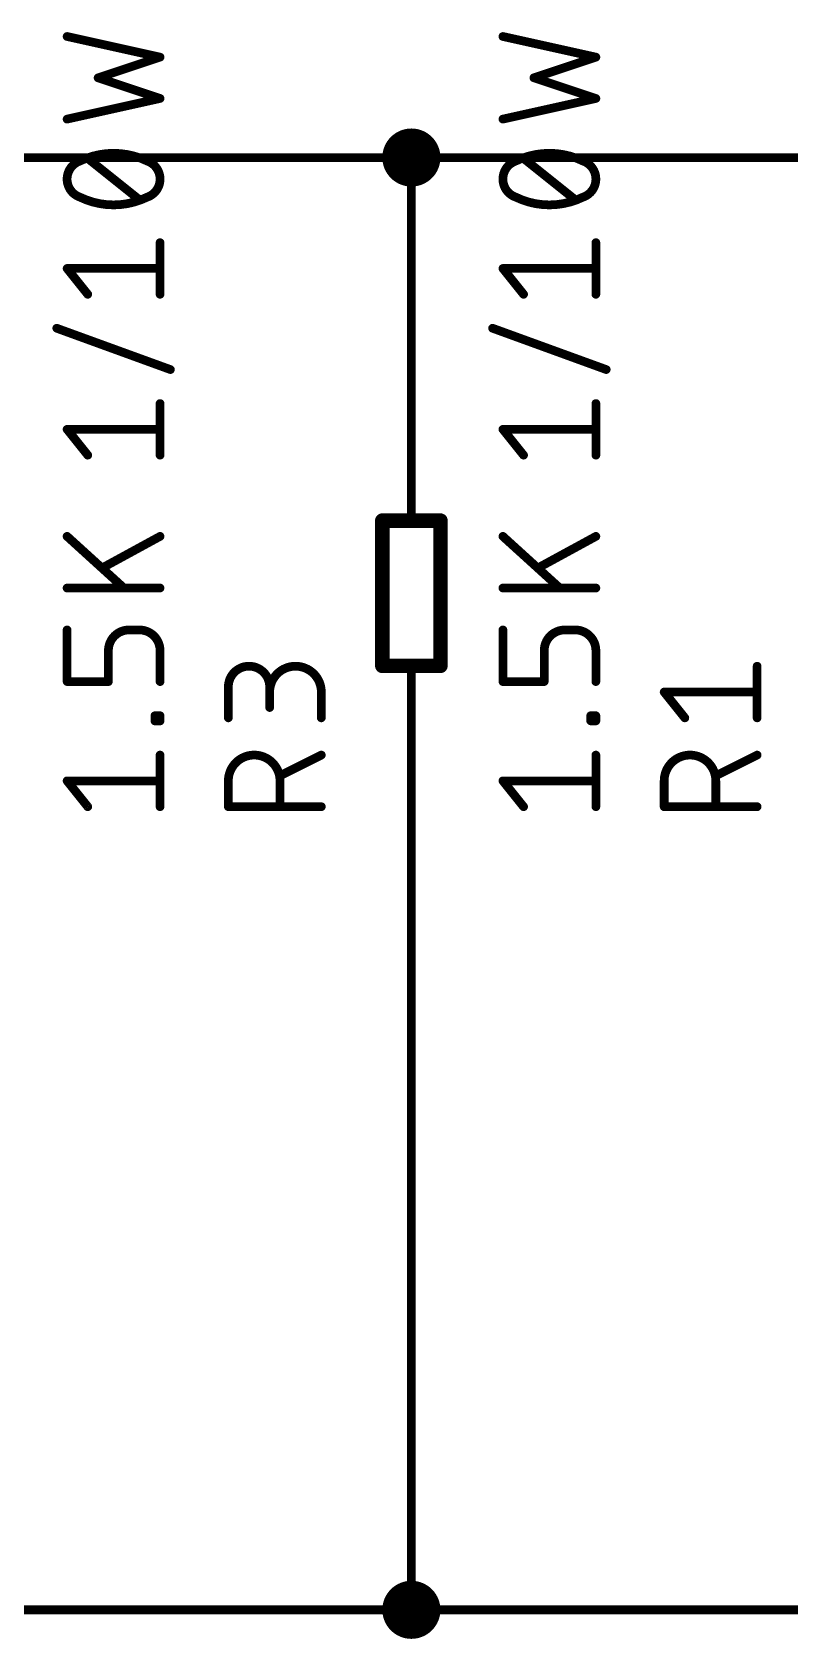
# Model space of a CAD drawing. Extents: x -114 to 51, y -5 to 50.
# Drawn here: x -21.87 to -8.62, y 22.35 to 50.45 of the extents above; entities that cross this region are included whole.
import ezdxf

# ---------------------------------------------------------------- set-up
doc = ezdxf.new("R2010")
doc.units = 0
for name, color, linetype in [('91', 122, 'CONTINUOUS'), ('94', 12, 'CONTINUOUS'), ('95', 251, 'CONTINUOUS'), ('96', 251, 'CONTINUOUS')]:
    doc.layers.add(name, color=color, linetype=linetype)

msp = doc.modelspace()

# ---------------------------------------------------------------- linework, layer by layer
at = {"layer": '91'}
for points, const_width in [([(-15.24, 48.006, 1), (-15.24, 48.514, 1), (-15.24, 48.006)], 0.508), ([(-15.24, 48.2981, 1), (-15.24, 48.2219)], 0.0762), ([(-15.2019, 48.26, 1), (-15.2781, 48.26)], 0.0762), ([(-15.24, 48.2219, 1), (-15.24, 48.2981)], 0.0762), ([(-15.2781, 44.45, 1), (-15.2019, 44.45)], 0.0762), ([(-15.2019, 36.83, 1), (-15.2781, 36.83)], 0.0762), ([(-15.24, 22.606, 1), (-15.24, 23.114, 1), (-15.24, 22.606)], 0.508), ([(-15.24, 22.8981, 1), (-15.24, 22.8219)], 0.0762), ([(-15.2781, 22.86, 1), (-15.2019, 22.86)], 0.0762), ([(-15.24, 22.8219, 1), (-15.24, 22.8981)], 0.0762)]:
    msp.add_lwpolyline(points, format="xyb", dxfattribs=dict(at, const_width=const_width))
at = {"layer": '91', "const_width": 0.1524}
for points in [[(-22.86, 48.26), (-15.24, 48.26)], [(-15.24, 48.26), (-7.62, 48.26)], [(-15.24, 44.45), (-15.24, 48.26)], [(-15.24, 36.83), (-15.24, 22.86)], [(-15.24, 22.86), (-27.94, 22.86)], [(-2.54, 22.86), (-15.24, 22.86)]]:
    msp.add_lwpolyline(points, dxfattribs=at)
at = {"layer": '94'}
for points, const_width in [([(-15.24, 44.45), (-15.24, 41.91)], 0.1524), ([(-15.748, 39.37), (-15.748, 41.91)], 0.254), ([(-15.748, 41.91), (-14.732, 41.91)], 0.254), ([(-14.732, 41.91), (-14.732, 39.37)], 0.254), ([(-14.732, 39.37), (-15.748, 39.37)], 0.254), ([(-15.24, 36.83), (-15.24, 39.37)], 0.1524)]:
    msp.add_lwpolyline(points, dxfattribs=dict(at, const_width=const_width))
for points, const_width in [([(-15.2019, 44.45, 1), (-15.2781, 44.45)], 0.0762), ([(-15.6845, 41.91, 1), (-15.8115, 41.91)], 0.127), ([(-15.748, 41.9735, 1), (-15.748, 41.8465)], 0.127), ([(-15.2781, 41.91, 1), (-15.2019, 41.91)], 0.0762), ([(-14.6685, 41.91, 1), (-14.7955, 41.91)], 0.127), ([(-14.732, 41.8465, 1), (-14.732, 41.9735)], 0.127), ([(-15.748, 39.4335, 1), (-15.748, 39.3065)], 0.127), ([(-15.8115, 39.37, 1), (-15.6845, 39.37)], 0.127), ([(-15.2019, 39.37, 1), (-15.2781, 39.37)], 0.0762), ([(-14.7955, 39.37, 1), (-14.6685, 39.37)], 0.127), ([(-14.732, 39.3065, 1), (-14.732, 39.4335)], 0.127), ([(-15.2781, 36.83, 1), (-15.2019, 36.83)], 0.0762)]:
    msp.add_lwpolyline(points, format="xyb", dxfattribs=dict(at, const_width=const_width))
at = {"layer": '95'}
for points, const_width in [([(-17.7179, 39.002, 1), (-18.4404, 39.002)], 0.1524), ([(-16.8148, 38.9117, 1), (-17.7179, 38.9117)], 0.1524), ([(-9.1567, 39.3633, 1), (-9.2329, 39.3633)], 0.0762), ([(-18.4023, 39.002, 1), (-18.4785, 39.002)], 0.0762), ([(-17.6798, 39.002, 1), (-17.756, 39.002)], 0.0762), ([(-18.4785, 39.002, 1), (-18.4023, 39.002)], 0.0762), ([(-17.756, 39.002, 1), (-17.6798, 39.002)], 0.0762), ([(-17.756, 38.9117, 1), (-17.6798, 38.9117)], 0.0762), ([(-16.7767, 38.9117, 1), (-16.8529, 38.9117)], 0.0762), ([(-16.8529, 38.9117, 1), (-16.7767, 38.9117)], 0.0762), ([(-10.7906, 38.9355, 1), (-10.8502, 38.8879)], 0.0762), ([(-10.8204, 38.9498, 1), (-10.8204, 38.8736)], 0.0762), ([(-9.1948, 38.8736, 1), (-9.1948, 38.9498)], 0.0762), ([(-17.756, 38.6408, 1), (-17.6798, 38.6408)], 0.0762), ([(-10.4889, 38.4364, 1), (-10.4294, 38.484)], 0.0762), ([(-18.4785, 38.4602, 1), (-18.4023, 38.4602)], 0.0762), ([(-16.8529, 38.4602, 1), (-16.7767, 38.4602)], 0.0762), ([(-9.2329, 38.4602, 1), (-9.1567, 38.4602)], 0.0762), ([(-17.5373, 37.3578, 1), (-18.4404, 37.3578)], 0.1524), ([(-16.7978, 37.7752, 1), (-16.8318, 37.8434)], 0.0762), ([(-9.9173, 37.3578, 1), (-10.8204, 37.3578)], 0.1524), ([(-9.1778, 37.7752, 1), (-9.2118, 37.8434)], 0.0762), ([(-18.4023, 37.3578, 1), (-18.4785, 37.3578)], 0.0762), ([(-18.4785, 37.3578, 1), (-18.4023, 37.3578)], 0.0762), ([(-17.4992, 37.3578, 1), (-17.5754, 37.3578)], 0.0762), ([(-17.5754, 37.3578, 1), (-17.4992, 37.3578)], 0.0762), ([(-17.5543, 37.4821, 1), (-17.5202, 37.414)], 0.0762), ([(-10.7823, 37.3578, 1), (-10.8585, 37.3578)], 0.0762), ([(-10.8585, 37.3578, 1), (-10.7823, 37.3578)], 0.0762), ([(-9.8792, 37.3578, 1), (-9.9554, 37.3578)], 0.0762), ([(-9.9554, 37.3578, 1), (-9.8792, 37.3578)], 0.0762), ([(-9.9343, 37.4821, 1), (-9.9002, 37.414)], 0.0762), ([(-18.4404, 36.9443, 1), (-18.4404, 36.8681)], 0.0762), ([(-18.4785, 36.9062, 1), (-18.4023, 36.9062)], 0.0762), ([(-17.5754, 36.9062, 1), (-17.4992, 36.9062)], 0.0762), ([(-16.8148, 36.8681, 1), (-16.8148, 36.9443)], 0.0762), ([(-10.8204, 36.9443, 1), (-10.8204, 36.8681)], 0.0762), ([(-10.8585, 36.9062, 1), (-10.7823, 36.9062)], 0.0762), ([(-9.9554, 36.9062, 1), (-9.8792, 36.9062)], 0.0762), ([(-9.1948, 36.8681, 1), (-9.1948, 36.9443)], 0.0762)]:
    msp.add_lwpolyline(points, format="xyb", dxfattribs=dict(at, const_width=const_width))
at = {"layer": '95', "const_width": 0.1524}
for points in [[(-9.1948, 38.4602), (-9.1948, 39.3633)], [(-18.4404, 38.4602), (-18.4404, 39.002)], [(-17.7179, 39.002), (-17.7179, 38.6408)], [(-16.8148, 38.4602), (-16.8148, 38.9117)], [(-10.4592, 38.4602), (-10.8204, 38.9117)], [(-10.8204, 38.9117), (-9.1948, 38.9117)], [(-16.8148, 37.8093), (-17.5373, 37.4481)], [(-9.1948, 37.8093), (-9.9173, 37.4481)], [(-18.4404, 36.9062), (-18.4404, 37.3578)], [(-17.5373, 37.3578), (-17.5373, 36.9062)], [(-10.8204, 36.9062), (-10.8204, 37.3578)], [(-9.9173, 37.3578), (-9.9173, 36.9062)], [(-16.8148, 36.9062), (-18.4404, 36.9062)], [(-9.1948, 36.9062), (-10.8204, 36.9062)]]:
    msp.add_lwpolyline(points, dxfattribs=at)
at = {"layer": '96', "const_width": 0.1524}
for points in [[(-19.6342, 50.0156), (-21.2598, 50.3768)], [(-12.0142, 50.0156), (-13.6398, 50.3768)], [(-20.7179, 49.6543), (-19.6342, 50.0156)], [(-13.0979, 49.6543), (-12.0142, 50.0156)], [(-19.6342, 49.2931), (-20.7179, 49.6543)], [(-12.0142, 49.2931), (-13.0979, 49.6543)], [(-21.2598, 48.9318), (-19.6342, 49.2931)], [(-13.6398, 48.9318), (-12.0142, 49.2931)], [(-19.9954, 47.5215), (-20.8986, 48.244)], [(-12.3754, 47.5215), (-13.2786, 48.244)], [(-19.6342, 45.8681), (-19.6342, 46.7712)], [(-12.0142, 45.8681), (-12.0142, 46.7712)], [(-20.8986, 45.8681), (-21.2598, 46.3196)], [(-21.2598, 46.3196), (-19.6342, 46.3196)], [(-13.2786, 45.8681), (-13.6398, 46.3196)], [(-13.6398, 46.3196), (-12.0142, 46.3196)], [(-19.4536, 44.5516), (-21.4404, 45.2741)], [(-11.8336, 44.5516), (-13.8204, 45.2741)], [(-19.6342, 43.0545), (-19.6342, 43.9576)], [(-12.0142, 43.0545), (-12.0142, 43.9576)], [(-20.8986, 43.0545), (-21.2598, 43.506)], [(-21.2598, 43.506), (-19.6342, 43.506)], [(-13.2786, 43.0545), (-13.6398, 43.506)], [(-13.6398, 43.506), (-12.0142, 43.506)], [(-21.2598, 41.634), (-20.2664, 40.7309)], [(-19.6342, 41.634), (-20.6276, 41.0921)], [(-13.6398, 41.634), (-12.6464, 40.7309)], [(-12.0142, 41.634), (-13.0076, 41.0921)], [(-19.6342, 40.7309), (-21.2598, 40.7309)], [(-12.0142, 40.7309), (-13.6398, 40.7309)], [(-21.2598, 39.0946), (-21.2598, 39.9977)], [(-19.9954, 39.9977), (-20.1761, 39.9977)], [(-13.6398, 39.0946), (-13.6398, 39.9977)], [(-12.3754, 39.9977), (-12.5561, 39.9977)], [(-20.5373, 39.6364), (-20.5373, 39.0946)], [(-19.6342, 39.0946), (-19.6342, 39.6364)], [(-12.9173, 39.6364), (-12.9173, 39.0946)], [(-12.0142, 39.0946), (-12.0142, 39.6364)], [(-20.5373, 39.0946), (-21.2598, 39.0946)], [(-12.9173, 39.0946), (-13.6398, 39.0946)], [(-19.7245, 38.4068), (-19.7245, 38.4971)], [(-19.7245, 38.4971), (-19.6342, 38.4971)], [(-19.6342, 38.4971), (-19.6342, 38.4068)], [(-12.1045, 38.4068), (-12.1045, 38.4971)], [(-12.1045, 38.4971), (-12.0142, 38.4971)], [(-12.0142, 38.4971), (-12.0142, 38.4068)], [(-19.6342, 38.4068), (-19.7245, 38.4068)], [(-12.0142, 38.4068), (-12.1045, 38.4068)], [(-19.6342, 36.9062), (-19.6342, 37.8093)], [(-12.0142, 36.9062), (-12.0142, 37.8093)], [(-20.8986, 36.9062), (-21.2598, 37.3578)], [(-21.2598, 37.3578), (-19.6342, 37.3578)], [(-13.2786, 36.9062), (-13.6398, 37.3578)], [(-13.6398, 37.3578), (-12.0142, 37.3578)]]:
    msp.add_lwpolyline(points, dxfattribs=at)
at = {"layer": '96'}
for points, const_width in [([(-21.2515, 50.414, 1), (-21.2681, 50.3396)], 0.0762), ([(-13.6315, 50.414, 1), (-13.6481, 50.3396)], 0.0762), ([(-19.6222, 49.9794, 1), (-19.6462, 50.0517)], 0.0762), ([(-19.6425, 49.9784, 1), (-19.6259, 50.0527)], 0.0762), ([(-12.0022, 49.9794, 1), (-12.0262, 50.0517)], 0.0762), ([(-12.0225, 49.9784, 1), (-12.0059, 50.0527)], 0.0762), ([(-20.7059, 49.6905, 1), (-20.73, 49.6182)], 0.0762), ([(-20.73, 49.6905, 1), (-20.7059, 49.6182)], 0.0762), ([(-13.0859, 49.6905, 1), (-13.11, 49.6182)], 0.0762), ([(-13.11, 49.6905, 1), (-13.0859, 49.6182)], 0.0762), ([(-19.6462, 49.2569, 1), (-19.6222, 49.3292)], 0.0762), ([(-19.6259, 49.2559, 1), (-19.6425, 49.3303)], 0.0762), ([(-12.0262, 49.2569, 1), (-12.0022, 49.3292)], 0.0762), ([(-12.0059, 49.2559, 1), (-12.0225, 49.3303)], 0.0762), ([(-21.2681, 48.969, 1), (-21.2515, 48.8946)], 0.0762), ([(-13.6481, 48.969, 1), (-13.6315, 48.8946)], 0.0762), ([(-20.447, 48.3343, 0.1139), (-21.034, 48.1989)], 0.1524), ([(-19.86, 48.1989, 0.1139), (-20.447, 48.3343)], 0.1524), ([(-20.447, 48.3724, 1), (-20.447, 48.2962)], 0.0762), ([(-20.447, 48.2962, 1), (-20.447, 48.3724)], 0.0762), ([(-12.827, 48.3343, 0.1139), (-13.414, 48.1989)], 0.1524), ([(-12.24, 48.1989, 0.1139), (-12.827, 48.3343)], 0.1524), ([(-12.827, 48.3724, 1), (-12.827, 48.2962)], 0.0762), ([(-12.827, 48.2962, 1), (-12.827, 48.3724)], 0.0762), ([(-21.034, 48.1989, 0.3205), (-21.2598, 47.8828)], 0.1524), ([(-21.0507, 48.2331, 1), (-21.0173, 48.1646)], 0.0762), ([(-21.0217, 48.1628, 1), (-21.0464, 48.2349)], 0.0762), ([(-20.8748, 48.2738, 1), (-20.9224, 48.2143)], 0.0762), ([(-19.6342, 47.8828, 0.3205), (-19.86, 48.1989)], 0.1524), ([(-19.8476, 48.2349, 1), (-19.8723, 48.1628)], 0.0762), ([(-19.8767, 48.1646, 1), (-19.8433, 48.2331)], 0.0762), ([(-13.414, 48.1989, 0.3205), (-13.6398, 47.8828)], 0.1524), ([(-13.4307, 48.2331, 1), (-13.3973, 48.1646)], 0.0762), ([(-13.4017, 48.1628, 1), (-13.4264, 48.2349)], 0.0762), ([(-13.2548, 48.2738, 1), (-13.3024, 48.2143)], 0.0762), ([(-12.0142, 47.8828, 0.3205), (-12.24, 48.1989)], 0.1524), ([(-12.2276, 48.2349, 1), (-12.2523, 48.1628)], 0.0762), ([(-12.2567, 48.1646, 1), (-12.2233, 48.2331)], 0.0762), ([(-21.2598, 47.8828, 0.3205), (-21.034, 47.5667)], 0.1524), ([(-21.2217, 47.8828, 1), (-21.2979, 47.8828)], 0.0762), ([(-21.2979, 47.8828, 1), (-21.2217, 47.8828)], 0.0762), ([(-19.86, 47.5667, 0.3205), (-19.6342, 47.8828)], 0.1524), ([(-19.5961, 47.8828, 1), (-19.6723, 47.8828)], 0.0762), ([(-19.6723, 47.8828, 1), (-19.5961, 47.8828)], 0.0762), ([(-13.6398, 47.8828, 0.3205), (-13.414, 47.5667)], 0.1524), ([(-13.6017, 47.8828, 1), (-13.6779, 47.8828)], 0.0762), ([(-13.6779, 47.8828, 1), (-13.6017, 47.8828)], 0.0762), ([(-12.24, 47.5667, 0.3205), (-12.0142, 47.8828)], 0.1524), ([(-11.9761, 47.8828, 1), (-12.0523, 47.8828)], 0.0762), ([(-12.0523, 47.8828, 1), (-11.9761, 47.8828)], 0.0762), ([(-21.034, 47.5667, 0.1139), (-20.447, 47.4312)], 0.1524), ([(-21.0173, 47.6009, 1), (-21.0507, 47.5324)], 0.0762), ([(-21.0464, 47.5306, 1), (-21.0217, 47.6027)], 0.0762), ([(-20.447, 47.4312, 0.1139), (-19.86, 47.5667)], 0.1524), ([(-20.447, 47.4693, 1), (-20.447, 47.3931)], 0.0762), ([(-20.447, 47.3931, 1), (-20.447, 47.4693)], 0.0762), ([(-20.0192, 47.4918, 1), (-19.9716, 47.5513)], 0.0762), ([(-19.8723, 47.6027, 1), (-19.8476, 47.5306)], 0.0762), ([(-19.8433, 47.5324, 1), (-19.8767, 47.6009)], 0.0762), ([(-13.414, 47.5667, 0.1139), (-12.827, 47.4312)], 0.1524), ([(-13.3973, 47.6009, 1), (-13.4307, 47.5324)], 0.0762), ([(-13.4264, 47.5306, 1), (-13.4017, 47.6027)], 0.0762), ([(-12.827, 47.4312, 0.1139), (-12.24, 47.5667)], 0.1524), ([(-12.827, 47.4693, 1), (-12.827, 47.3931)], 0.0762), ([(-12.827, 47.3931, 1), (-12.827, 47.4693)], 0.0762), ([(-12.3992, 47.4918, 1), (-12.3516, 47.5513)], 0.0762), ([(-12.2523, 47.6027, 1), (-12.2276, 47.5306)], 0.0762), ([(-12.2233, 47.5324, 1), (-12.2567, 47.6009)], 0.0762), ([(-19.5961, 46.7712, 1), (-19.6723, 46.7712)], 0.0762), ([(-11.9761, 46.7712, 1), (-12.0523, 46.7712)], 0.0762), ([(-21.23, 46.3434, 1), (-21.2896, 46.2958)], 0.0762), ([(-21.2598, 46.3577, 1), (-21.2598, 46.2815)], 0.0762), ([(-19.6342, 46.2815, 1), (-19.6342, 46.3577)], 0.0762), ([(-13.61, 46.3434, 1), (-13.6696, 46.2958)], 0.0762), ([(-13.6398, 46.3577, 1), (-13.6398, 46.2815)], 0.0762), ([(-12.0142, 46.2815, 1), (-12.0142, 46.3577)], 0.0762), ([(-20.9283, 45.8443, 1), (-20.8688, 45.8919)], 0.0762), ([(-19.6723, 45.8681, 1), (-19.5961, 45.8681)], 0.0762), ([(-13.3083, 45.8443, 1), (-13.2488, 45.8919)], 0.0762), ([(-12.0523, 45.8681, 1), (-11.9761, 45.8681)], 0.0762), ([(-21.4274, 45.3099, 1), (-21.4534, 45.2383)], 0.0762), ([(-13.8074, 45.3099, 1), (-13.8334, 45.2383)], 0.0762), ([(-19.4666, 44.5158, 1), (-19.4406, 44.5874)], 0.0762), ([(-11.8466, 44.5158, 1), (-11.8206, 44.5874)], 0.0762), ([(-19.5961, 43.9576, 1), (-19.6723, 43.9576)], 0.0762), ([(-11.9761, 43.9576, 1), (-12.0523, 43.9576)], 0.0762), ([(-21.23, 43.5298, 1), (-21.2896, 43.4822)], 0.0762), ([(-21.2598, 43.5441, 1), (-21.2598, 43.4679)], 0.0762), ([(-19.6342, 43.4679, 1), (-19.6342, 43.5441)], 0.0762), ([(-13.61, 43.5298, 1), (-13.6696, 43.4822)], 0.0762), ([(-13.6398, 43.5441, 1), (-13.6398, 43.4679)], 0.0762), ([(-12.0142, 43.4679, 1), (-12.0142, 43.5441)], 0.0762), ([(-20.9283, 43.0307, 1), (-20.8688, 43.0783)], 0.0762), ([(-19.6723, 43.0545, 1), (-19.5961, 43.0545)], 0.0762), ([(-13.3083, 43.0307, 1), (-13.2488, 43.0783)], 0.0762), ([(-12.0523, 43.0545, 1), (-11.9761, 43.0545)], 0.0762), ([(-21.2342, 41.6622, 1), (-21.2854, 41.6058)], 0.0762), ([(-19.616, 41.6006, 1), (-19.6524, 41.6675)], 0.0762), ([(-13.6142, 41.6622, 1), (-13.6654, 41.6058)], 0.0762), ([(-11.996, 41.6006, 1), (-12.0324, 41.6675)], 0.0762), ([(-20.6459, 41.1256, 1), (-20.6094, 41.0587)], 0.0762), ([(-13.0259, 41.1256, 1), (-12.9894, 41.0587)], 0.0762), ([(-21.2598, 40.769, 1), (-21.2598, 40.6928)], 0.0762), ([(-20.292, 40.7027, 1), (-20.2407, 40.7591)], 0.0762), ([(-19.6342, 40.6928, 1), (-19.6342, 40.769)], 0.0762), ([(-13.6398, 40.769, 1), (-13.6398, 40.6928)], 0.0762), ([(-12.672, 40.7027, 1), (-12.6207, 40.7591)], 0.0762), ([(-12.0142, 40.6928, 1), (-12.0142, 40.769)], 0.0762), ([(-21.2217, 39.9977, 1), (-21.2979, 39.9977)], 0.0762), ([(-20.1761, 39.9977, 0.4142), (-20.5373, 39.6364)], 0.1524), ([(-20.1761, 40.0358, 1), (-20.1761, 39.9596)], 0.0762), ([(-20.1761, 39.9596, 1), (-20.1761, 40.0358)], 0.0762), ([(-19.6342, 39.6364, 0.4142), (-19.9954, 39.9977)], 0.1524), ([(-19.9954, 40.0358, 1), (-19.9954, 39.9596)], 0.0762), ([(-19.9954, 39.9596, 1), (-19.9954, 40.0358)], 0.0762), ([(-13.6017, 39.9977, 1), (-13.6779, 39.9977)], 0.0762), ([(-12.5561, 39.9977, 0.4142), (-12.9173, 39.6364)], 0.1524), ([(-12.5561, 40.0358, 1), (-12.5561, 39.9596)], 0.0762), ([(-12.5561, 39.9596, 1), (-12.5561, 40.0358)], 0.0762), ([(-12.0142, 39.6364, 0.4142), (-12.3754, 39.9977)], 0.1524), ([(-12.3754, 40.0358, 1), (-12.3754, 39.9596)], 0.0762), ([(-12.3754, 39.9596, 1), (-12.3754, 40.0358)], 0.0762), ([(-20.4992, 39.6364, 1), (-20.5754, 39.6364)], 0.0762), ([(-20.5754, 39.6364, 1), (-20.4992, 39.6364)], 0.0762), ([(-19.5961, 39.6364, 1), (-19.6723, 39.6364)], 0.0762), ([(-19.6723, 39.6364, 1), (-19.5961, 39.6364)], 0.0762), ([(-12.8792, 39.6364, 1), (-12.9554, 39.6364)], 0.0762), ([(-12.9554, 39.6364, 1), (-12.8792, 39.6364)], 0.0762), ([(-11.9761, 39.6364, 1), (-12.0523, 39.6364)], 0.0762), ([(-12.0523, 39.6364, 1), (-11.9761, 39.6364)], 0.0762), ([(-21.2598, 39.1327, 1), (-21.2598, 39.0565)], 0.0762), ([(-21.2979, 39.0946, 1), (-21.2217, 39.0946)], 0.0762), ([(-20.5754, 39.0946, 1), (-20.4992, 39.0946)], 0.0762), ([(-20.5373, 39.0565, 1), (-20.5373, 39.1327)], 0.0762), ([(-19.6723, 39.0946, 1), (-19.5961, 39.0946)], 0.0762), ([(-13.6398, 39.1327, 1), (-13.6398, 39.0565)], 0.0762), ([(-13.6779, 39.0946, 1), (-13.6017, 39.0946)], 0.0762), ([(-12.9554, 39.0946, 1), (-12.8792, 39.0946)], 0.0762), ([(-12.9173, 39.0565, 1), (-12.9173, 39.1327)], 0.0762), ([(-12.0523, 39.0946, 1), (-11.9761, 39.0946)], 0.0762), ([(-19.6864, 38.4971, 1), (-19.7626, 38.4971)], 0.0762), ([(-19.7245, 38.5352, 1), (-19.7245, 38.459)], 0.0762), ([(-19.5961, 38.4971, 1), (-19.6723, 38.4971)], 0.0762), ([(-19.6342, 38.459, 1), (-19.6342, 38.5352)], 0.0762), ([(-12.0664, 38.4971, 1), (-12.1426, 38.4971)], 0.0762), ([(-12.1045, 38.5352, 1), (-12.1045, 38.459)], 0.0762), ([(-11.9761, 38.4971, 1), (-12.0523, 38.4971)], 0.0762), ([(-12.0142, 38.459, 1), (-12.0142, 38.5352)], 0.0762), ([(-19.7245, 38.4449, 1), (-19.7245, 38.3687)], 0.0762), ([(-19.7626, 38.4068, 1), (-19.6864, 38.4068)], 0.0762), ([(-19.6723, 38.4068, 1), (-19.5961, 38.4068)], 0.0762), ([(-19.6342, 38.3687, 1), (-19.6342, 38.4449)], 0.0762), ([(-12.1045, 38.4449, 1), (-12.1045, 38.3687)], 0.0762), ([(-12.1426, 38.4068, 1), (-12.0664, 38.4068)], 0.0762), ([(-12.0523, 38.4068, 1), (-11.9761, 38.4068)], 0.0762), ([(-12.0142, 38.3687, 1), (-12.0142, 38.4449)], 0.0762), ([(-19.5961, 37.8093, 1), (-19.6723, 37.8093)], 0.0762), ([(-11.9761, 37.8093, 1), (-12.0523, 37.8093)], 0.0762), ([(-21.23, 37.3816, 1), (-21.2896, 37.334)], 0.0762), ([(-21.2598, 37.3959, 1), (-21.2598, 37.3197)], 0.0762), ([(-19.6342, 37.3197, 1), (-19.6342, 37.3959)], 0.0762), ([(-13.61, 37.3816, 1), (-13.6696, 37.334)], 0.0762), ([(-13.6398, 37.3959, 1), (-13.6398, 37.3197)], 0.0762), ([(-12.0142, 37.3197, 1), (-12.0142, 37.3959)], 0.0762), ([(-20.9283, 36.8824, 1), (-20.8688, 36.93)], 0.0762), ([(-19.6723, 36.9062, 1), (-19.5961, 36.9062)], 0.0762), ([(-13.3083, 36.8824, 1), (-13.2488, 36.93)], 0.0762), ([(-12.0523, 36.9062, 1), (-11.9761, 36.9062)], 0.0762)]:
    msp.add_lwpolyline(points, format="xyb", dxfattribs=dict(at, const_width=const_width))

doc.saveas('drawing.dxf')
